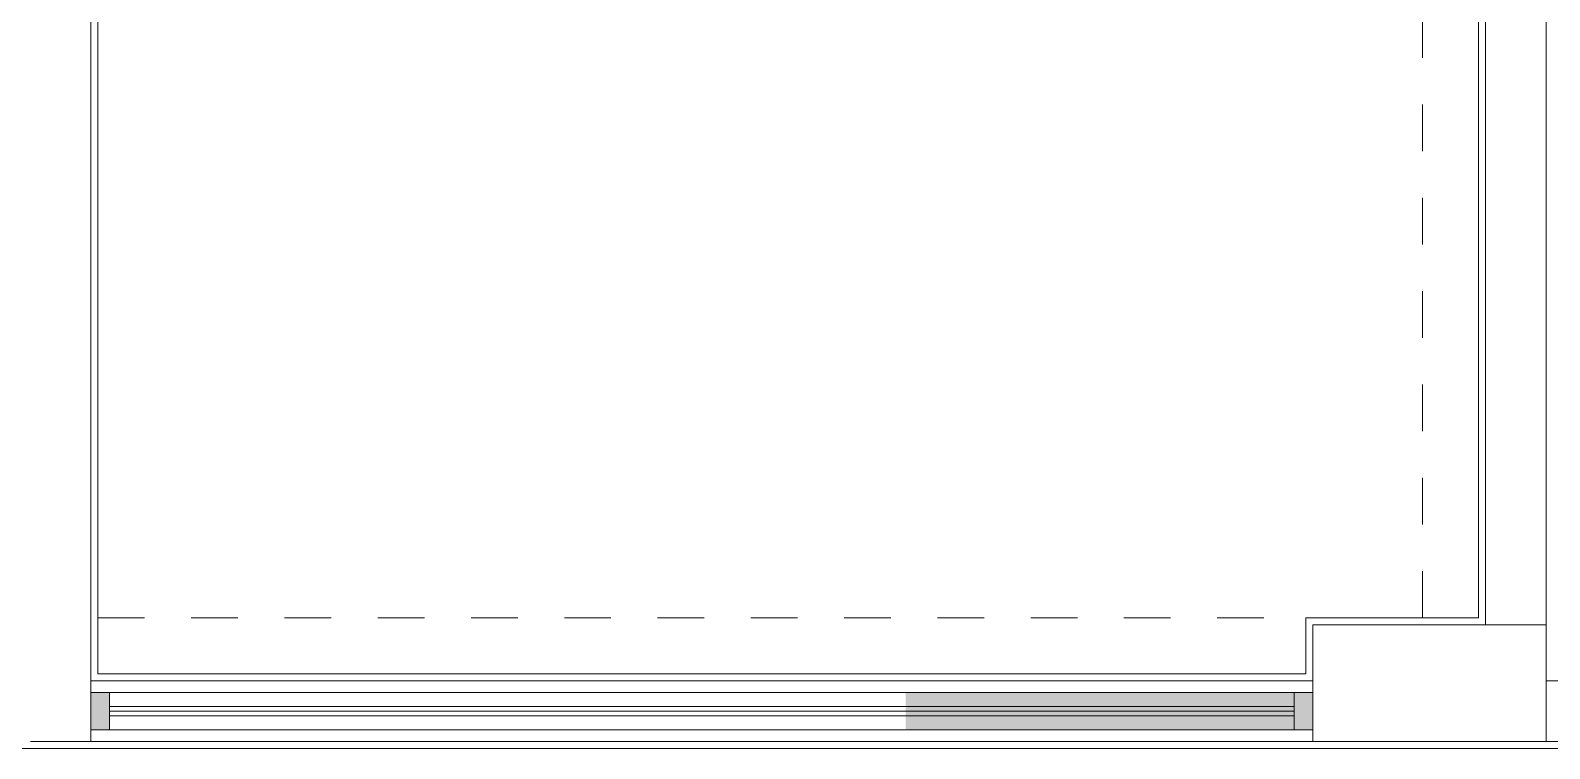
# Model space of a CAD drawing. Header units: metres. Extents: x 349703 to 349913, y 9282546 to 9282694.
# Drawn here: x 349764.357 to 349767.614, y 9282612.555 to 9282614.094 of the extents above; entities that cross this region are included whole.
import ezdxf

# ---------------------------------------------------------------- set-up
doc = ezdxf.new("R2010")
doc.units = ezdxf.units.M
doc.header["$LTSCALE"] = 0.25
doc.linetypes.add('01 nivel$0$HIDDEN2', pattern=[0.1875, 0.125, -0.0625])
doc.layers.add('0_VANOS', color=30, linetype='Continuous', lineweight=9)
doc.layers.add('ARQ-FONDO', color=253, linetype='CONTINUOUS', lineweight=9)

# ---------------------------------------------------------------- blocks, each defined once
blk = doc.blocks.new('*U896')
at = {"linetype": 'Continuous', "lineweight": 0, "true_color": 0xbebebe}
for points in [[(3037.2524, 1360.5431), (3037.2124, 1360.5431), (3037.2124, 1360.4631), (3037.2524, 1360.4631)], [(3039.8325, 1360.5431), (3039.7925, 1360.5431), (3039.7925, 1360.4631), (3039.8325, 1360.4631)]]:
    blk.add_hatch(color=9, dxfattribs=at).paths.add_polyline_path(points)
at = {"true_color": 0xffffff}
h = blk.add_hatch(color=7, dxfattribs=at)
h.dxf.hatch_style = 1
h.paths.add_polyline_path([(3039.7925, 1360.4631), (3039.7925, 1360.5431), (3038.9592, 1360.5431), (3038.9592, 1360.4631)])
at = {"layer": '0_VANOS', "linetype": 'Continuous'}
for p, q in [((3037.2524, 1360.5131), (3039.7925, 1360.5131)), ((3037.2524, 1360.5031), (3039.7925, 1360.5031)), ((3037.2524, 1360.4931), (3039.7925, 1360.4931))]:
    blk.add_line(p, q, dxfattribs=at)
for points in [[(3037.2124, 1360.5431), (3037.2124, 1360.4631), (3037.2524, 1360.4631), (3037.2524, 1360.5431)], [(3037.2524, 1360.5431), (3039.7925, 1360.5431), (3039.7925, 1360.4631), (3037.2524, 1360.4631)], [(3039.7925, 1360.5431), (3039.7925, 1360.4631), (3039.8325, 1360.4631), (3039.8325, 1360.5431)]]:
    blk.add_lwpolyline(points, close=True, dxfattribs=at)
blk = doc.blocks.new('administracion')
at = {"layer": 'ARQ-FONDO', "lineweight": -2}
for p, q in [((350161.1857, 9282387.5043), (350161.1857, 9282383.2543)), ((350161.2007, 9282387.5193), (350161.2007, 9282383.3993)), ((350164.1758, 9282383.5043), (350164.1758, 9282387.0043)), ((350164.3058, 9282383.5043), (350164.3058, 9282387.0043)), ((350163.7908, 9282383.3993), (350161.2007, 9282383.3993)), ((350163.8058, 9282383.3843), (350161.1857, 9282383.3843)), ((350168.4558, 9282383.3843), (350164.3058, 9282383.3843)), ((350168.9708, 9282383.2393), (350151.5408, 9282383.2393)), ((350161.1857, 9282383.2543), (350161.0557, 9282383.2543)), ((350163.8058, 9282383.2543), (350161.1857, 9282383.2543)), ((350168.9548, 9282383.2543), (350164.3058, 9282383.2543))]:
    blk.add_line(p, q, dxfattribs=at)
at = {"layer": 'ARQ-FONDO', "linetype": '01 nivel$0$HIDDEN2', "lineweight": 5}
for p, q in [((350164.0408, 9282383.5193), (350164.0408, 9282386.9893)), ((350161.2007, 9282383.5193), (350163.7908, 9282383.5193))]:
    blk.add_line(p, q, dxfattribs=at)
at = {"layer": 'ARQ-FONDO', "lineweight": -2}
for points in [[(350162.1007, 9282387.3593), (350164.0408, 9282387.3593), (350164.0408, 9282386.9893), (350164.1608, 9282386.9893), (350164.1608, 9282383.5193)], [(350164.1608, 9282383.5193), (350163.7908, 9282383.5193), (350163.7908, 9282383.3993)]]:
    blk.add_lwpolyline(points, dxfattribs=at)
at = {"layer": 'ARQ-FONDO'}
blk.add_lwpolyline([(350163.8058, 9282383.2543), (350164.3058, 9282383.2543), (350164.3058, 9282383.5043), (350163.8058, 9282383.5043)], close=True, dxfattribs=at)
blk.add_blockref('*U896', (347123.9733, 9281022.8162), dxfattribs=at)

msp = doc.modelspace()

# ---------------------------------------------------------------- block references
at = {"layer": 'ARQ-FONDO'}
msp.add_blockref('administracion', (-396.6992, 229.3161), dxfattribs=at)

doc.saveas('drawing.dxf')
